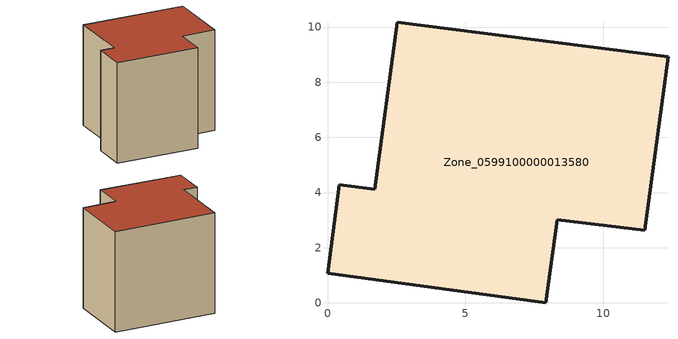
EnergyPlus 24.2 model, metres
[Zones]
Zone_0599100000013580
 floor ground (C_G): 7.92,0 0,1.07 0.42,4.29 1.72,4.12 2.53,10.18 12.34,8.93 11.51,2.64 8.32,3.02 z0
 wall outside (C_F): 1.72,4.12 0.42,4.29 0,1.07 7.92,0 8.32,3.02 11.51,2.64 12.34,8.93 2.53,10.18 1.72,4.12 z0:9.64
 roof outside (C_R): 12.34,8.93 2.53,10.18 1.72,4.12 0.42,4.29 0,1.07 7.92,0 8.32,3.02 11.51,2.64 z9.64
[BUILDING]
Pand.0599100000013580: North Axis=0; Terrain=City; Loads Convergence Tolerance Value=0.04; Temperature Convergence Tolerance Value=0.4; Solar Distribution=FullExterior; Maximum Number of Warmup Days=25; Minimum Number of Warmup Days=1
[Site:Location]
Rotterdam.The.Hague.AP_ZH_NLD Design_Conditions: Latitude=51.96; Longitude=4.45; Time Zone=1; Elevation=-4.5
[SITE:GROUNDTEMPERATURE:BUILDINGSURFACE]
18, 18, 18, 18, 18, 18, 18, 18, 18, 18, 18, 18
[MATERIAL] Thermal Absorptance=0.9; Solar Absorptance=0.7; Visible Absorptance=0.7
Name | Roughness | Thickness | Conductivity | Density | Specific Heat
G.TC.1946-1964 | MediumSmooth | 0.15 | 1 | 540 | 1210
F.TC.1946-1964 | Rough | 0.3 | 0.857143 | 1920 | 840
R.TC.1946-1964 | MediumRough | 0.2 | 0.235294 | 1500 | 1000
[CONSTRUCTION]
C_G: G.TC.1946-1964
C_F: F.TC.1946-1964
C_R: R.TC.1946-1964
[ZONE]
Zone_0599100000013580: Type=1; Multiplier=1; Ceiling Height=Autocalculate; Volume=Autocalculate; Floor Area=autocalculate; Part of Total Floor Area=Yes
[ZONEINFILTRATION:DESIGNFLOWRATE]
Infil_Zone_0599100000013580: Zone or ZoneList or Space or SpaceList=Zone_0599100000013580; Schedule=AlwaysOn; Design Flow Rate Calculation Method=Flow/Area; Flow Rate per Floor Area=0.003; Constant Term Coefficient=1; Temperature Term Coefficient=0; Velocity Term Coefficient=0; Velocity Squared Term Coefficient=0
[HVACTEMPLATE:ZONE:IDEALLOADSAIRSYSTEM]
Zone_0599100000013580: Maximum Heating Supply Air Temperature=50; Minimum Cooling Supply Air Temperature=13; Maximum Heating Supply Air Humidity Ratio=0.0156; Minimum Cooling Supply Air Humidity Ratio=0.0077; Heating Limit=NoLimit; Cooling Limit=NoLimit; Dehumidification Control Type=ConstantSensibleHeatRatio; Cooling Sensible Heat Ratio=0.7; Dehumidification Setpoint=60; Humidification Control Type=None; Humidification Setpoint=30; Outdoor Air Method=None; Outdoor Air Flow Rate per Person=0.00944; Outdoor Air Flow Rate per Zone Floor Area=0; Outdoor Air Flow Rate per Zone=0; Demand Controlled Ventilation Type=None; Outdoor Air Economizer Type=NoEconomizer; Heat Recovery Type=None; Sensible Heat Recovery Effectiveness=0.7; Latent Heat Recovery Effectiveness=0.65
[ZONECONTROL:THERMOSTAT]
ThermostatControl_Zone_0599100000013580: Zone or ZoneList=Zone_0599100000013580; Control Type Schedule=DualSetpointControlType; Control 1=Thermostat_Zone_0599100000013580; Temperature Difference Between Cutout And Setpoint=0
[THERMOSTATSETPOINT:DUALSETPOINT]
Thermostat_Zone_0599100000013580: Heating Setpoint Temperature Schedule=HeatingSetpoint_Zone_0599100000013580; Cooling Setpoint Temperature Schedule=CoolingSetpoint_Zone_0599100000013580
[SCHEDULE:COMPACT]
HeatingSetpoint_Zone_0599100000013580: Through: 12/31, For: AllDays, Until: 24:00, 21
CoolingSetpoint_Zone_0599100000013580: Through: 12/31, For: AllDays, Until: 24:00, 24
DualSetpointControlType: Through: 12/31, For: AllDays, Until: 24:00, 4
AlwaysOn: Through: 12/31, For: AllDays, Until: 24:00, 1
